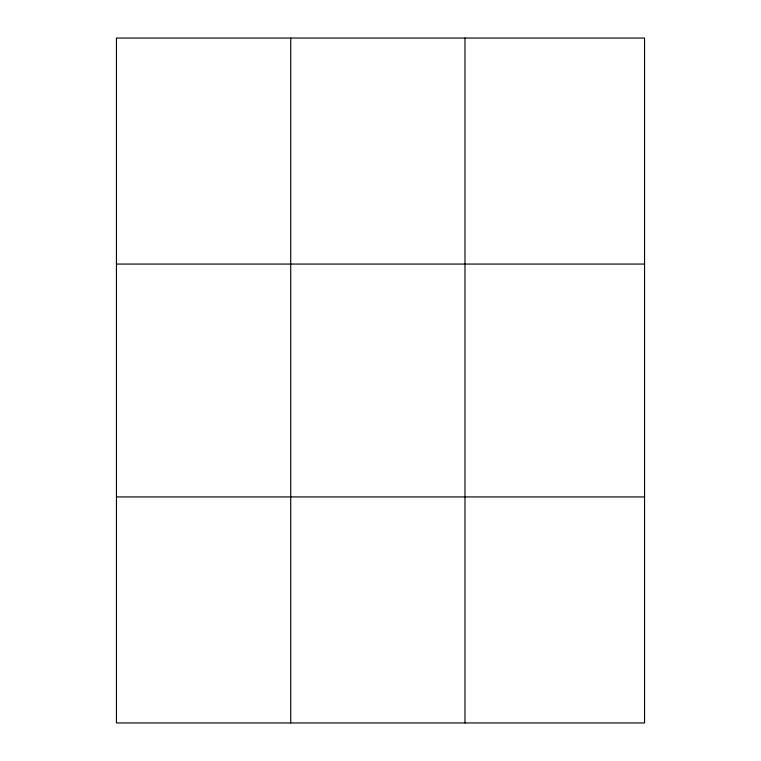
<?xml version="1.0" encoding="UTF-8"?>
<svg xmlns="http://www.w3.org/2000/svg" width="761" height="761" viewBox="0 0 761 761"><rect width="100%" height="100%" fill="white"/><g stroke="black" fill="none" stroke-linecap="round" stroke-linejoin="round"><path stroke-width="1.14" d="M290.721 722.95L290.721 38.05M464.99 722.95L464.99 38.05M116.452 264.067L644.548 264.067M116.452 496.933L644.548 496.933M644.548 685.28L644.548 722.95L116.452 722.95L116.452 38.05L644.548 38.05L644.548 685.28"/></g></svg>
